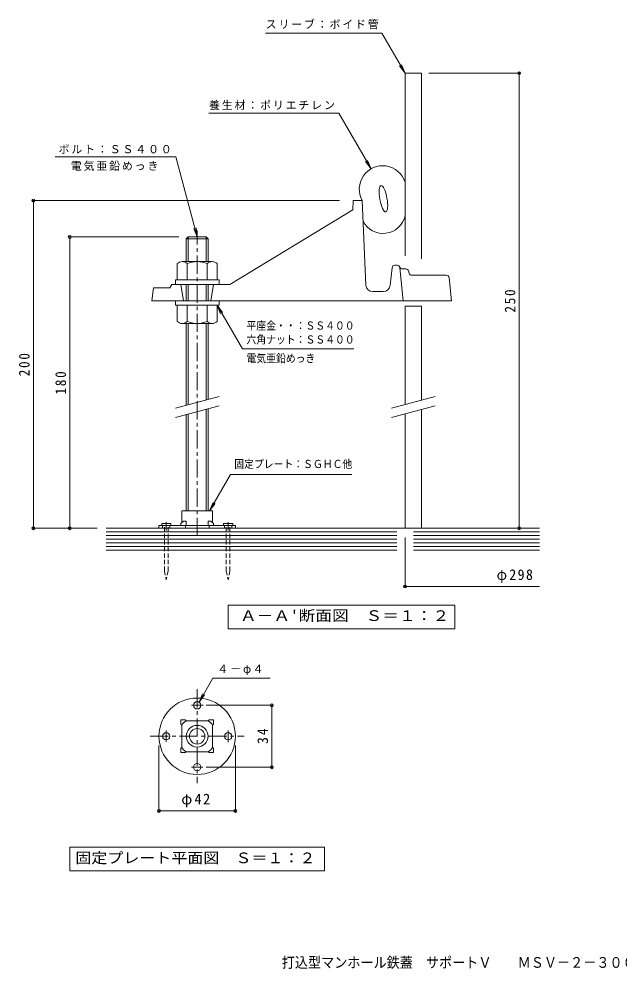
# Model space of a CAD drawing. Units: millimetres, scale not verified. Extents: x -311 to 348, y -273 to 249.
# Drawn here: x -311 to 18, y -273 to 249 of the extents above; entities that cross this region are included whole.
import ezdxf
from ezdxf.enums import TextEntityAlignment as Align

# ---------------------------------------------------------------- set-up
doc = ezdxf.new("R2010")
doc.units = ezdxf.units.MM
doc.header["$LTSCALE"] = 2
doc.header["$PDMODE"] = 32
doc.header["$PDSIZE"] = 1.6
doc.linetypes.add('CHAIN1', pattern=[8, 5, -1, 1, -1])
doc.linetypes.add('DASHED1', pattern=[1.8, 1.2, -0.6])
for name, color, linetype, lineweight in [('1-0', 4, 'Continuous', 9), ('1-1', 5, 'Continuous', 5), ('1-3', 4, 'Continuous', 9), ('1-4', 7, 'Continuous', 9), ('1-8', 3, 'Continuous', 9), ('1-9', 2, 'CHAIN1', 9), ('1-A', 2, 'Continuous', 9), ('B-5', 7, 'Continuous', 9)]:
    doc.layers.add(name, color=color, linetype=linetype, lineweight=lineweight)
doc.layers.add('1-5', color=6, linetype='Continuous')
doc.styles.add('ＭＳ ゴシック', font='')
doc.styles.get('ＭＳ ゴシック').set_extended_font_data('MS Gothic')

msp = doc.modelspace()

# ---------------------------------------------------------------- linework, layer by layer
at = {"layer": '1-0', "color": 2}
for p in [(-128.035, 144.025), (-122.775, 149.025)]:
    msp.add_line(p, (-127.775, 149.025), dxfattribs=at)
at = {"layer": '1-0'}
for p, q in [((-234.473, -29.373), (-234.473, -30.973)), ((-234.473, -30.973), (-192.473, -30.973)), ((-232.473, -30.973), (-232.473, -29.373)), ((-228.473, -30.973), (-228.473, -29.373)), ((-219.973, -29.373), (-219.973, -30.973)), ((-206.973, -29.373), (-206.973, -30.973)), ((-198.473, -30.973), (-198.473, -29.373)), ((-194.473, -30.973), (-194.473, -29.373))]:
    msp.add_line(p, q, dxfattribs=at)
at = {"layer": '1-0', "linetype": 'CHAIN1'}
for p, q in [((-230.473, -32.211), (-230.473, -27.641)), ((-196.473, -32.211), (-196.473, -27.641)), ((-216.615, -128.23), (-210.274, -128.23)), ((-230.473, -148.372), (-230.473, -142.032)), ((-196.473, -142.088), (-196.473, -148.429)), ((-210.331, -162.23), (-216.672, -162.23))]:
    msp.add_line(p, q, dxfattribs=at)
at = {"layer": '1-0'}
msp.add_lwpolyline([(-234.473, -29.373), (-192.473, -29.373), (-192.473, -30.973)], dxfattribs=at)
for centre, radius in [((-213.473, -145.23), 21), ((-213.473, -128.23), 2), ((-230.473, -145.23), 2), ((-196.473, -145.23), 2), ((-213.473, -162.23), 2)]:
    msp.add_circle(centre, radius, dxfattribs=at)
at = {"layer": '1-1'}
for p, q in [((-128.034, 144.025), (-127.773, 149.025)), ((-122.773, 149.025), (-127.774, 149.025)), ((-122.773, 149.025), (-127.773, 149.025)), ((-120.916, 102.583), (-122.773, 149.025)), ((-128.034, 144.025), (-195.471, 103.025)), ((-106.413, 112.179), (-107.402, 102.614)), ((-104.921, 113.525), (-103.628, 113.525)), ((-102.135, 112.178), (-100.274, 94.025)), ((-98.862, 111.525), (-100.797, 111.525)), ((-97.071, 109.137), (-97.413, 110.413)), ((-76.621, 108.025), (-95.648, 108.025)), ((-75.13, 106.685), (-73.773, 94.025)), ((-237.471, 101.025), (-238.471, 94.025)), ((-195.471, 103.025), (-227.471, 103.025)), ((-222.471, 103.025), (-220.971, 94.025)), ((-204.471, 103.025), (-205.971, 94.025)), ((-145.274, 94.025), (-238.471, 94.025)), ((-145.274, 94.025), (-73.773, 94.025)), ((-111.381, 99.025), (-116.947, 99.025))]:
    msp.add_line(p, q, dxfattribs=at)
at = {"layer": '1-1', "color": 2, "linetype": 'CHAIN1', "lineweight": 9}
msp.add_line((-213.473, -35.155), (-213.473, 132.562), dxfattribs=at)
at = {"layer": '1-1'}
msp.add_lwpolyline([(-227.471, 103.025), (-228.471, 101.025), (-237.471, 101.025)], dxfattribs=at)
for centre, radius, start, end in [((-104.921, 112.025), 1.5, 90, 174.09328), ((-103.628, 112.025), 1.5, 5.85558, 90), ((-100.797, 113.025), 1.5, 198.39925, 270), ((-98.862, 110.025), 1.5, 14.99998, 90), ((-95.623, 109.525), 1.5, 194.99998, 270), ((-76.621, 106.525), 1.5, 6.11571, 90), ((-116.94, 103.025), 4, 186.34241, 270), ((-111.381, 103.025), 4, 270, 354.09401)]:
    msp.add_arc(centre, radius, start, end, dxfattribs=at)
at = {"layer": '1-3'}
for p, q in [((-99.275, 219.027), (-90.275, 219.027)), ((-99.275, 118.742), (-99.275, 219.027)), ((-90.275, 117.114), (-90.275, 219.027)), ((-99.275, 91.025), (-90.275, 91.025)), ((-99.275, 37.054), (-99.275, 91.025)), ((-90.275, 39.466), (-90.275, 91.025)), ((-99.275, -30.973), (-99.275, 31.878)), ((-90.275, -30.973), (-90.275, 34.289))]:
    msp.add_line(p, q, dxfattribs=at)
at = {"layer": '1-4'}
for p, q in [((-175.874, 241.027), (-111.977, 241.027)), ((-99.275, 219.027), (-111.977, 241.027)), ((-99.275, 219.027), (-102.319, 222.994)), ((-99.275, 219.027), (-101.189, 223.647)), ((-35.984, 219.027), (-86.275, 219.027)), ((-36.584, -30.973), (-36.584, 219.027)), ((-207.008, 197.027), (-135.63, 197.027)), ((-117.979, 166.454), (-135.63, 197.027)), ((-117.979, 166.454), (-121.022, 170.421)), ((-117.979, 166.454), (-119.892, 171.074)), ((-135.261, 149.027), (-304.073, 149.027)), ((-303.473, -30.973), (-303.473, 149.027)), ((-213.473, 129.027), (-215.386, 133.647)), ((-213.473, 129.027), (-214.126, 133.984)), ((-223.473, 129.027), (-284.073, 129.027)), ((-283.473, -30.973), (-283.473, 129.027)), ((-202.523, 91.525), (-199.479, 87.558)), ((-202.523, 91.525), (-200.61, 86.906)), ((-202.523, 91.525), (-188.667, 67.525)), ((-188.667, 67.525), (-127.388, 67.525)), ((-206.673, -21.373), (-195.126, -1.373)), ((-195.126, -1.373), (-128.43, -1.373)), ((-206.673, -21.373), (-204.76, -16.754)), ((-206.673, -21.373), (-203.629, -17.406)), ((-268.473, -30.973), (-304.073, -30.973)), ((-99.275, -35.973), (-99.275, -63.573)), ((-99.275, -62.973), (-25.423, -62.973)), ((-212.473, -126.498), (-210.56, -121.879)), ((-212.473, -126.498), (-209.429, -122.532)), ((-208.473, -128.23), (-171.873, -128.23)), ((-172.473, -162.23), (-172.473, -128.23)), ((-234.473, -150.23), (-234.473, -186.83)), ((-192.473, -150.23), (-192.473, -186.83)), ((-208.473, -162.23), (-171.873, -162.23)), ((-234.473, -186.23), (-192.473, -186.23))]:
    msp.add_line(p, q, dxfattribs=at)
at = {"layer": '1-4', "color": 2}
for p, q in [((-283.473, -219.23), (-283.473, -206.23)), ((-283.473, -206.23), (-143.473, -206.23)), ((-143.473, -219.23), (-143.473, -206.23)), ((-143.473, -219.23), (-283.473, -219.23))]:
    msp.add_line(p, q, dxfattribs=at)
at = {"layer": '1-4'}
for points in [[(-213.473, 129.027), (-225.263, 173.027), (-291.569, 173.027)], [(-212.473, -126.498), (-204.813, -113.23), (-173.39, -113.23)]]:
    msp.add_lwpolyline(points, dxfattribs=at)
at = {"layer": '1-4', "color": 2}
msp.add_lwpolyline([(-196.498, -86.146), (-196.498, -73.147), (-71.948, -73.147), (-71.948, -86.146)], close=True, dxfattribs=at)
at = {"layer": '1-4'}
for p in [(-36.584, 219.027), (-303.473, 149.027), (-283.473, 129.027), (-303.473, -30.973), (-283.473, -30.973), (-36.584, -30.973), (-99.275, -62.973), (-172.473, -128.23), (-172.473, -162.23), (-234.473, -186.23), (-192.473, -186.23)]:
    msp.add_point(p, dxfattribs=at)
at = {"layer": '1-8'}
for p, q in [((-219.473, 128.027), (-218.473, 129.027)), ((-219.473, 128.027), (-207.473, 128.027)), ((-219.473, 128.027), (-219.473, 115.525)), ((-218.473, 129.027), (-218.473, 115.525)), ((-218.473, 129.027), (-208.473, 129.027)), ((-208.473, 129.027), (-208.473, 115.525)), ((-208.473, 129.027), (-207.473, 128.027)), ((-207.473, 128.027), (-207.473, 115.525)), ((-219.473, 103.025), (-219.473, 94.025)), ((-218.473, 103.025), (-218.473, 94.025)), ((-208.473, 103.025), (-208.473, 94.025)), ((-207.473, 103.025), (-207.473, 94.025)), ((-219.473, 81.525), (-219.473, 36.652)), ((-218.473, 81.525), (-218.473, 36.92)), ((-208.473, 81.525), (-208.473, 39.6)), ((-207.473, 81.525), (-207.473, 39.868)), ((-219.473, 31.476), (-219.473, -21.373)), ((-218.473, 31.744), (-218.473, -21.373)), ((-208.473, 34.423), (-208.473, -21.373)), ((-207.473, 34.691), (-207.473, -21.373)), ((-232.973, -28.373), (-232.973, -29.373)), ((-227.973, -28.373), (-232.973, -28.373)), ((-227.973, -28.373), (-227.973, -29.373)), ((-198.973, -28.373), (-193.973, -28.373)), ((-198.973, -28.373), (-198.973, -29.373)), ((-193.973, -28.373), (-193.973, -29.373))]:
    msp.add_line(p, q, dxfattribs=at)
at = {"layer": '1-8', "color": 4}
for p, q in [((-221.681, 115.525), (-205.265, 115.525)), ((-218.938, 114.399), (-218.938, 105.525)), ((-208.008, 114.399), (-208.008, 105.525)), ((-202.523, 114.399), (-202.523, 105.525)), ((-218.938, 82.651), (-218.938, 91.525)), ((-208.008, 82.651), (-208.008, 91.525)), ((-202.523, 82.651), (-202.523, 91.525)), ((-221.681, 81.525), (-205.265, 81.525))]:
    msp.add_line(p, q, dxfattribs=at)
at = {"layer": '1-8', "color": 6, "lineweight": 5}
for p, q in [((-225.473, 105.525), (-225.473, 103.025)), ((-224.423, 105.525), (-225.473, 105.525)), ((-201.473, 105.525), (-202.523, 105.525)), ((-201.473, 105.525), (-201.473, 103.025)), ((-225.473, 91.525), (-225.473, 94.025)), ((-201.473, 91.525), (-201.473, 94.025)), ((-224.423, 91.525), (-225.473, 91.525)), ((-201.473, 91.525), (-202.523, 91.525)), ((-263.473, -30.973), (-25.423, -30.973)), ((-263.473, -32.973), (-103.837, -32.973)), ((-263.473, -34.973), (-103.837, -34.973)), ((-94.65, -32.973), (-25.423, -32.973)), ((-94.65, -34.973), (-25.423, -34.973)), ((-263.473, -36.973), (-103.837, -36.973)), ((-263.473, -38.973), (-103.837, -38.973)), ((-263.473, -40.973), (-103.837, -40.973)), ((-94.65, -36.973), (-25.423, -36.973)), ((-94.65, -38.973), (-25.423, -38.973)), ((-94.65, -40.973), (-25.423, -40.973)), ((-263.473, -42.973), (-103.837, -42.973)), ((-94.65, -42.973), (-25.423, -42.973))]:
    msp.add_line(p, q, dxfattribs=at)
at = {"layer": '1-8', "linetype": 'DASHED1'}
for p, q in [((-231.473, -54.373), (-231.473, -29.373)), ((-229.473, -54.373), (-229.473, -29.373)), ((-197.473, -54.373), (-197.473, -29.373)), ((-195.473, -54.373), (-195.473, -29.373)), ((-231.473, -54.373), (-230.473, -59.373)), ((-229.473, -54.373), (-230.473, -59.373)), ((-197.473, -54.373), (-196.473, -59.373)), ((-195.473, -54.373), (-196.473, -59.373))]:
    msp.add_line(p, q, dxfattribs=at)
at = {"layer": '1-8', "color": 4}
for points in [[(-224.423, 114.399), (-224.423, 105.525), (-202.523, 105.525)], [(-224.423, 82.651), (-224.423, 91.525), (-202.523, 91.525)]]:
    msp.add_lwpolyline(points, dxfattribs=at)
at = {"layer": '1-8', "color": 6, "lineweight": 5}
for centre, radius, start, end in [((-111.545, 155.31), 12.868, 17.54776, 209.23631), ((-111.316, 143.272), 12.313, 206.62501, 347.92513)]:
    msp.add_arc(centre, radius, start, end, dxfattribs=at)
at = {"layer": '1-8', "color": 4}
for centre, radius, start, end in [((-221.681, 111.622), 3.903, 45.3613, 134.63896), ((-213.473, 101.697), 13.828, 66.7198, 113.2803), ((-205.265, 111.622), 3.903, 45.3613, 134.63818), ((-221.681, 85.428), 3.903, 225.36104, 314.6387), ((-213.473, 95.353), 13.828, 246.7197, 293.2802), ((-205.265, 85.428), 3.903, 225.36182, 314.6387)]:
    msp.add_arc(centre, radius, start, end, dxfattribs=at)
at = {"layer": '1-8', "color": 6, "lineweight": 5}
msp.add_ellipse((-111.156, 150.047), major_axis=(-1.276, 7.238), ratio=0.2692, dxfattribs=at)
at = {"layer": '1-9'}
for p, q in [((-213.473, -119.445), (-213.473, -171.016)), ((-239.258, -145.23), (-187.688, -145.23))]:
    msp.add_line(p, q, dxfattribs=at)
at = {"layer": '1-A'}
for p, q in [((-221.973, -21.373), (-221.973, -27.965)), ((-221.973, -21.373), (-204.973, -21.373)), ((-204.973, -21.373), (-204.973, -27.965)), ((-220.923, -27.107), (-222.473, -28.373)), ((-222.473, -28.373), (-222.473, -29.373)), ((-206.023, -27.107), (-204.473, -28.373)), ((-204.473, -28.373), (-204.473, -29.373)), ((-221.973, -139.125), (-222.473, -138.625)), ((-221.973, -139.125), (-221.973, -151.336)), ((-219.579, -136.73), (-220.079, -136.23)), ((-207.367, -136.73), (-219.579, -136.73)), ((-207.367, -136.73), (-206.867, -136.23)), ((-204.973, -139.125), (-204.473, -138.625)), ((-204.973, -151.336), (-204.973, -139.125)), ((-221.973, -151.336), (-222.473, -151.836)), ((-204.973, -151.336), (-204.473, -151.836)), ((-219.579, -153.73), (-220.079, -154.23)), ((-219.579, -153.73), (-207.367, -153.73)), ((-207.367, -153.73), (-206.867, -154.23))]:
    msp.add_line(p, q, dxfattribs=at)
for points in [[(-220.923, -27.107), (-219.579, -27.107), (-219.579, -29.373)], [(-206.023, -27.107), (-207.367, -27.107), (-207.367, -29.373)], [(-222.473, -138.625), (-222.473, -136.23), (-220.079, -136.23)], [(-206.867, -136.23), (-204.473, -136.23), (-204.473, -138.625)], [(-220.079, -154.23), (-222.473, -154.23), (-222.473, -151.836)], [(-204.473, -151.836), (-204.473, -154.23), (-206.867, -154.23)]]:
    msp.add_lwpolyline(points, dxfattribs=at)
for radius in [6, 4.25]:
    msp.add_circle((-213.473, -145.23), radius, dxfattribs=at)
for centre, start, end in [((-215.973, -142.73), 121.00261, 148.99734), ((-210.973, -142.73), 31.00261, 58.99734), ((-215.973, -147.73), 211.00261, 238.99734), ((-210.973, -147.73), 301.00261, 328.99734)]:
    msp.add_arc(centre, 7, start, end, dxfattribs=at)
at = {"layer": 'B-5'}
for p, q in [((-201.473, 41.475), (-225.473, 35.045)), ((-82.775, 41.475), (-106.775, 35.045)), ((-201.473, 36.299), (-225.473, 29.868)), ((-82.775, 36.299), (-106.775, 29.868))]:
    msp.add_line(p, q, dxfattribs=at)

# ---------------------------------------------------------------- texts
at = {"layer": '1-4', "color": 6, "style": 'ＭＳ ゴシック', "width": 0.9}
for s, p in [('平座金・・', (-186.388, 76.798)), ('：ＳＳ４００', (-159.388, 76.798)), ('六角ナット：ＳＳ４００', (-186.388, 69.16)), ('電気亜鉛めっき', (-186.388, 58.846)), ('固定プレート：ＳＧＨＣ他', (-193.1, 0.784))]:
    msp.add_text(s, height=4.399, dxfattribs=at).set_placement(p, align=Align.BOTTOM_LEFT)
at = {"layer": '1-4', "color": 2, "style": 'ＭＳ ゴシック'}
for s, width, p in [("Ａ－Ａ'断面図\u3000Ｓ＝１：２", 1.15, (-189.973, -83.646)), ('固定プレート平面図\u3000Ｓ＝１：２', 1.1, (-280.473, -216.73))]:
    msp.add_text(s, height=5.865, dxfattribs=dict(at, width=width)).set_placement(p, align=Align.BOTTOM_LEFT)
at = {"layer": '1-4', "char_height": 4.399, "attachment_point": 7, "style": 'ＭＳ ゴシック'}
for s, insert in [('\\T1.17;スリーブ：ボイド管', (-175.874, 243.15)), ('\\T1.17;養生材：ポリエチレン', (-207.008, 198.72)), ('\\T1.17;ボルト：ＳＳ４００', (-289.612, 174.758)), ('\\T1.17;電気亜鉛めっき', (-282.912, 165.298)), ('\\T1.17;４－φ４', (-202.396, -111.641))]:
    msp.add_mtext(s, dxfattribs=dict(at, insert=insert))
at = {"layer": '1-4', "color": 2, "char_height": 5.865, "attachment_point": 7, "rotation": 90, "style": 'ＭＳ ゴシック'}
for s, insert in [('\\T1.27;\\W0.9;250', (-38.584, 87.527)), ('\\T1.27;\\W0.9;200', (-305.473, 52.527)), ('\\T1.27;\\W0.9;180', (-285.473, 42.527)), ('\\T1.27;\\W0.95;34', (-174.473, -149.48))]:
    msp.add_mtext(s, dxfattribs=dict(at, insert=insert))
at = {"layer": '1-4', "color": 2, "char_height": 5.865, "attachment_point": 7, "style": 'ＭＳ ゴシック'}
for s, insert in [('\\T1.21;\\W0.95;φ298', (-48.985, -60.973)), ('\\T1.19;φ42', (-222.223, -184.23))]:
    msp.add_mtext(s, dxfattribs=dict(at, insert=insert))
at = {"layer": '1-5', "style": 'ＭＳ ゴシック', "width": 0.9}
msp.add_text('打込型マンホール鉄蓋\u3000サポートＶ\u3000\u3000ＭＳＶ－２－３００\u3000Ｃ＝２００', height=5.865, dxfattribs=at).set_placement((-166.988, -274.172), align=Align.BOTTOM_LEFT)

doc.saveas('drawing.dxf')
